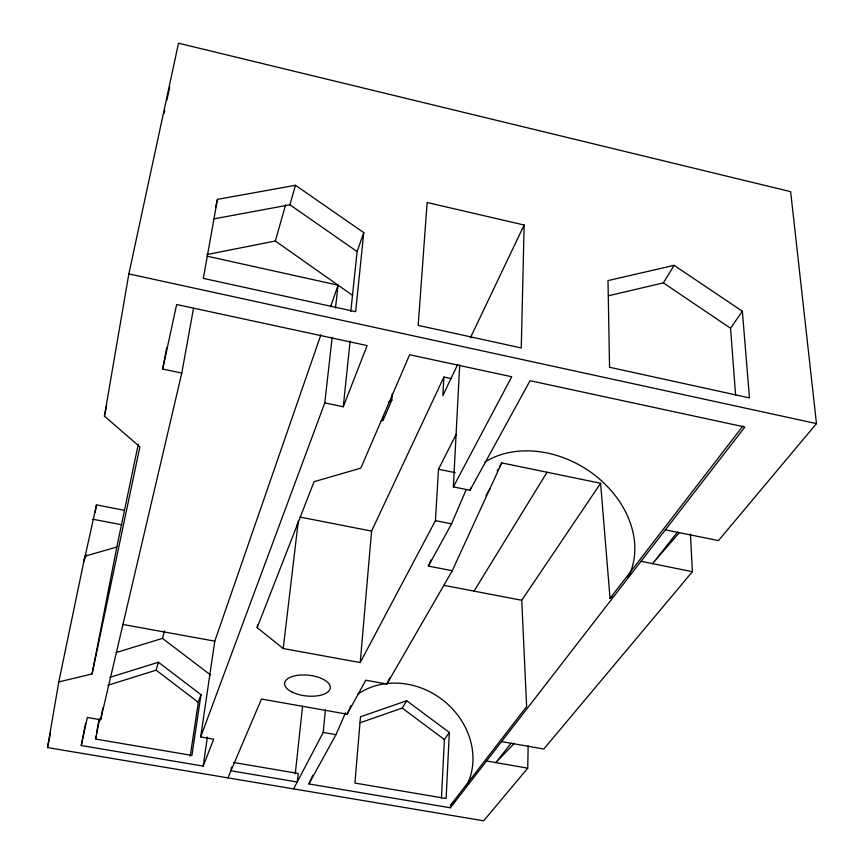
<?xml version="1.0" encoding="UTF-8"?>
<svg xmlns="http://www.w3.org/2000/svg" width="864" height="864" viewBox="0 0 864 864"><rect width="100%" height="100%" fill="white"/><g stroke="black" fill="none" stroke-linecap="round" stroke-linejoin="round"><path stroke-width="1.3" d="M138.283 444.204L116.834 547.031L84.953 556.178L58.795 681.923L47.52 747.576L483.656 820.8L527.753 768.172L528.142 745.783M524.135 225.018L521.262 347.954L418.198 325.382L427.118 202.511L524.135 225.018L470.372 337.856M312.703 775.332L308.912 783.929L450.349 807.786L450.457 805.356L526.63 706.558L521.748 600.286L600.599 483.278L501.746 462.899L499.77 466.398M449.323 732.456L446.126 798.52L354.91 783.054L360.504 716.764L406.706 700.747L449.323 732.456L444.398 739.541L441.439 798.455M450.349 807.786L744.887 427.021L530.064 380.7L469.994 490.244L453.362 486.875L459.691 365.04M257.504 624.985L257.159 627.642L283.219 648.529L360.223 662.569L435.456 520.646L438.491 469.249L456.084 434.516M451.472 378.648L443.923 377.028L442.822 395.669L457.682 364.5M380.948 421.286L383.27 419.958L391.802 400.183L392.353 393.584M360.223 662.569L371.574 531.112L443.923 377.028M383.27 419.958L383.497 417.28M293.652 788.821L323.201 732.456L325.447 709.722M363.776 232.632L355.633 311.688L203.332 278.37L217.447 199.357L295.488 185.296L363.776 232.632L357.102 251.575L350.795 311.494M85.568 723.33L81.259 745.535L203.191 766.109L213.689 739.163L200.686 736.938L324.788 402.916L343.267 406.771L350.114 341.064M295.261 773.831L302.584 706.104M324.788 402.916L332.176 337.36M335.502 307.93L338.062 285.185L275.335 241.013L207.025 254.534M297.022 525.398L297.097 524.74M283.219 648.529L298.35 520.83M231.12 769.554L231.455 767.113M203.191 766.109L207.382 737.046M200.686 736.938L214.78 641.153L320.89 334.768M190.231 756.086L198.31 702.324L200.999 694.678L158.425 662.256L109.674 677.408M200.999 694.678L191.916 755.417L95.71 739.098L99.457 719.237M58.795 681.923L92.059 673.952L139.892 446.818L104.425 416.156L128.844 273.91L178.513 43.2L790.646 191.657L816.48 423.608L718.459 540.594L665.356 529.837M84.11 560.984L84.953 556.178M95.094 512.676L96.487 504.889L124.254 510.268M81.259 745.535L87.329 717.476L100.634 719.766L181.786 373.075L193.514 308.232M100.634 719.766L102.859 707.918M181.786 373.075L162.68 369.079L166.709 347.879M95.461 738.666L95.958 736.042M96.455 733.406L99.187 718.934M92.059 673.952L116.834 547.031M164.182 113.27L164.711 110.678M166.795 100.278L169.69 87.34M85.558 557.269L86.087 554.656M47.52 747.576L50.501 733.169M84.38 559.678L96.487 504.889M104.425 416.156L106.661 405.594M162.68 369.079L176.645 304.506L367.124 345.578L343.267 406.771M215.633 207.241L217.447 199.357M116.208 652.525L162.454 638.388L164.603 630.806M275.335 241.013L285.649 204.703M107.935 685.249L156.146 670.172L158.425 662.256M214.218 218.819L289.894 204.768L295.488 185.296M330.577 306.796L338.062 285.185L207.014 256.176M257.159 627.642L314.064 481.702L360.839 468.126L409.622 354.737L511.736 376.758L453.362 486.875M227.934 777.859L261.479 699.041L347.166 714.182L365.796 680.206L386.899 684.018L452.282 570.715L501.746 462.899M469.994 490.244L471.02 487.814M452.282 570.715L428.393 566.093L451.559 523.843L466.204 489.553M428.393 566.093L431.017 559.969M347.166 714.182L350.87 705.726M308.912 783.929L335.934 734.67L345.589 712.66M386.899 684.018L389.729 677.948M497.124 471.085L498.452 468.742M485.935 495.709L489.91 488.711M360.18 722.725L402.203 708.08L406.706 700.747M474.034 591.116L547.052 472.241M608.429 295.801L663.368 282.863L674.125 265.345L742.36 311.256L749.466 397.904L609.552 367.276L607.997 280.595L674.125 265.345M735.631 395.464L730.544 328.244L742.36 311.256M600.599 483.278L610.027 598.385L742.986 425.93M511.056 743.256L495.817 762.599L514.447 743.213M677.311 532.256L652.579 563.641L679.374 532.58M690.444 534.017L692.388 571.709L543.791 749.034L501.563 741.582M388.336 402.16L391.802 400.183M233.442 762.448L298.21 773.485L297.281 782.017L230.958 770.774M323.201 732.456L335.934 734.67M486.551 760.99L527.753 768.172M122.656 624.413L214.78 641.153M444.118 585.371L521.748 600.286M92.794 519.221L121.889 524.804M300.143 517.093L371.574 531.112M435.456 520.646L451.559 523.843M641.023 561.298L692.388 571.709M438.491 469.249L455.22 472.673M128.844 273.91L816.48 423.608M663.368 282.863L730.544 328.244M289.894 204.768L357.102 251.575M338.062 285.185L352.642 295.358M402.203 708.08L444.398 739.541M162.454 638.388L210.449 674.881M156.146 670.172L198.31 702.324M612.166 596.754A94.489 74.455 32.2 0 1 610.027 598.385M485.028 461.981A94.489 74.455 32.2 0 1 596.668 476.669A94.489 74.455 32.2 0 1 628.009 577.53M455.436 801.036A72.965 64.476 36.4 0 1 450.457 805.356M357.793 694.17A72.965 64.476 36.4 0 1 445.586 702.313A72.965 64.476 36.4 0 1 466.322 786.391M291.946 692.01A22.939 10.433 5.9 0 0 329.746 689.72A22.939 10.433 5.9 0 0 300.683 675.022A22.939 10.433 5.9 0 0 291.946 692.01"/></g></svg>
